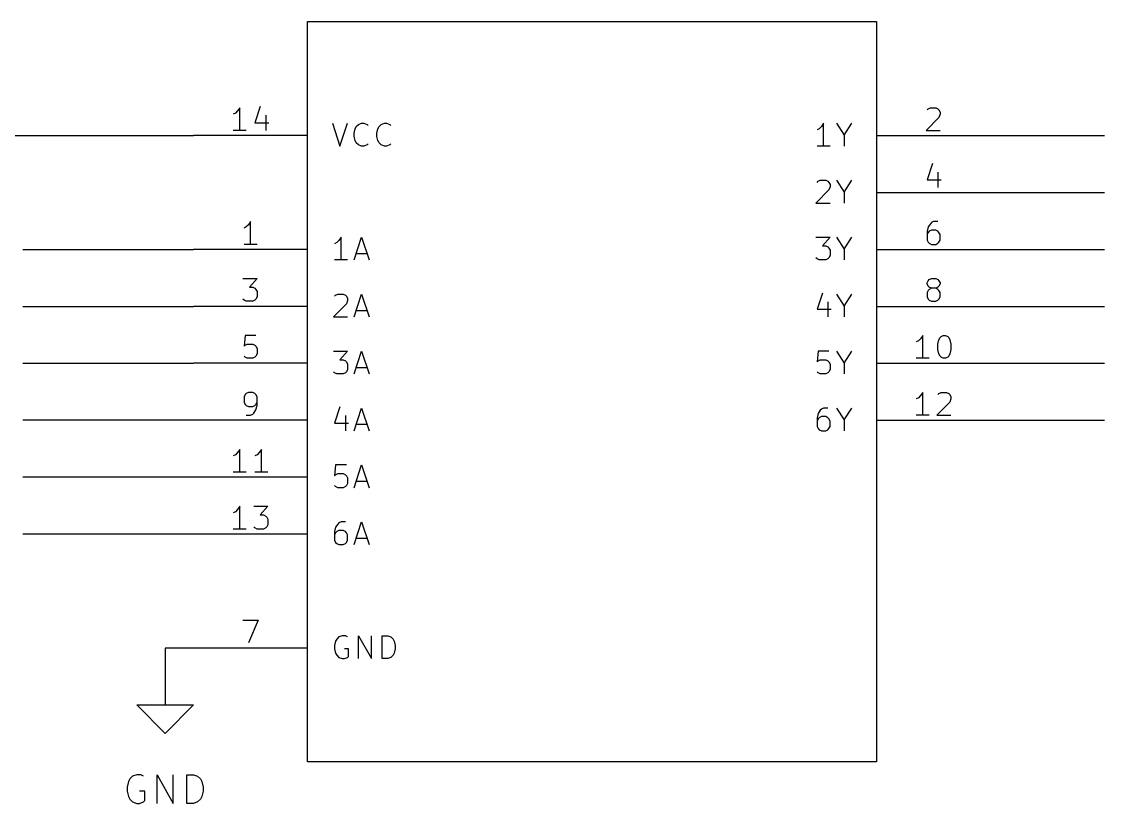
# Model space of a CAD drawing. Extents: x 0.4 to 11.3, y -7.9 to -0.4.
# Drawn here: x 1.348 to 3.25, y -5.323 to -3.95 of the extents above; entities that cross this region are included whole.
import ezdxf

# ---------------------------------------------------------------- set-up
doc = ezdxf.new("R2010")
doc.units = 0
doc.header["$MEASUREMENT"] = 0
for name, color, linetype in [('CYAN2', 4, 'CONTINUOUS'), ('GREEN3', 91, 'CONTINUOUS'), ('LYELLOW', 51, 'CONTINUOUS'), ('RED2', 1, 'CONTINUOUS'), ('RED3', 11, 'CONTINUOUS')]:
    doc.layers.add(name, color=color, linetype=linetype)

msp = doc.modelspace()

# ---------------------------------------------------------------- linework, layer by layer
at = {"layer": 'CYAN2', "linetype": 'CONTINUOUS'}
for p, q in [((1.8938, -4.1285), (1.9071, -4.1685)), ((1.8938, -4.1285), (1.9071, -4.1685)), ((1.9071, -4.1685), (1.9205, -4.1285)), ((1.9071, -4.1685), (1.9205, -4.1285)), ((1.9319, -4.1456), (1.9338, -4.138)), ((1.9319, -4.1456), (1.9338, -4.138)), ((1.9319, -4.1514), (1.9319, -4.1456)), ((1.9319, -4.1514), (1.9319, -4.1456)), ((1.9338, -4.138), (1.9357, -4.1342)), ((1.9338, -4.138), (1.9357, -4.1342)), ((1.9357, -4.1342), (1.9395, -4.1304)), ((1.9357, -4.1342), (1.9395, -4.1304)), ((1.9395, -4.1304), (1.9452, -4.1285)), ((1.9395, -4.1304), (1.9452, -4.1285)), ((1.9452, -4.1285), (1.949, -4.1285)), ((1.9452, -4.1285), (1.949, -4.1285)), ((1.949, -4.1285), (1.9548, -4.1304)), ((1.949, -4.1285), (1.9548, -4.1304)), ((1.9548, -4.1304), (1.9567, -4.1323)), ((1.9548, -4.1304), (1.9567, -4.1323)), ((1.9719, -4.1456), (1.9738, -4.138)), ((1.9719, -4.1456), (1.9738, -4.138)), ((1.9719, -4.1514), (1.9719, -4.1456)), ((1.9719, -4.1514), (1.9719, -4.1456)), ((1.9738, -4.138), (1.9757, -4.1342)), ((1.9738, -4.138), (1.9757, -4.1342)), ((1.9757, -4.1342), (1.9795, -4.1304)), ((1.9757, -4.1342), (1.9795, -4.1304)), ((1.9795, -4.1304), (1.9852, -4.1285)), ((1.9795, -4.1304), (1.9852, -4.1285)), ((1.9852, -4.1285), (1.989, -4.1285)), ((1.9852, -4.1285), (1.989, -4.1285)), ((1.989, -4.1285), (1.9948, -4.1304)), ((1.989, -4.1285), (1.9948, -4.1304)), ((1.9948, -4.1304), (1.9967, -4.1323)), ((1.9948, -4.1304), (1.9967, -4.1323)), ((2.749, -4.138), (2.7452, -4.1399)), ((2.749, -4.138), (2.7452, -4.1399)), ((2.7529, -4.1342), (2.749, -4.138)), ((2.7529, -4.1342), (2.749, -4.138)), ((2.7567, -4.1285), (2.7529, -4.1342)), ((2.7567, -4.1285), (2.7529, -4.1342)), ((2.7567, -4.1685), (2.7567, -4.1285)), ((2.7567, -4.1685), (2.7567, -4.1285)), ((2.7795, -4.1285), (2.7929, -4.1495)), ((2.7795, -4.1285), (2.7929, -4.1495)), ((2.7929, -4.1495), (2.8062, -4.1285)), ((2.7929, -4.1495), (2.8062, -4.1285)), ((1.9338, -4.159), (1.9319, -4.1514)), ((1.9338, -4.159), (1.9319, -4.1514)), ((1.9357, -4.1628), (1.9338, -4.159)), ((1.9357, -4.1628), (1.9338, -4.159)), ((1.9395, -4.1666), (1.9357, -4.1628)), ((1.9395, -4.1666), (1.9357, -4.1628)), ((1.9567, -4.1647), (1.9548, -4.1666)), ((1.9567, -4.1647), (1.9548, -4.1666)), ((1.9738, -4.159), (1.9719, -4.1514)), ((1.9738, -4.159), (1.9719, -4.1514)), ((1.9757, -4.1628), (1.9738, -4.159)), ((1.9757, -4.1628), (1.9738, -4.159)), ((1.9795, -4.1666), (1.9757, -4.1628)), ((1.9795, -4.1666), (1.9757, -4.1628)), ((1.9967, -4.1647), (1.9948, -4.1666)), ((1.9967, -4.1647), (1.9948, -4.1666)), ((2.7929, -4.1495), (2.7929, -4.1685)), ((2.7929, -4.1495), (2.7929, -4.1685)), ((1.9452, -4.1685), (1.9395, -4.1666)), ((1.9452, -4.1685), (1.9395, -4.1666)), ((1.949, -4.1685), (1.9452, -4.1685)), ((1.949, -4.1685), (1.9452, -4.1685)), ((1.9548, -4.1666), (1.949, -4.1685)), ((1.9548, -4.1666), (1.949, -4.1685)), ((1.9852, -4.1685), (1.9795, -4.1666)), ((1.9852, -4.1685), (1.9795, -4.1666)), ((1.989, -4.1685), (1.9852, -4.1685)), ((1.989, -4.1685), (1.9852, -4.1685)), ((1.9948, -4.1666), (1.989, -4.1685)), ((1.9948, -4.1666), (1.989, -4.1685)), ((2.7681, -4.1685), (2.7452, -4.1685)), ((2.7681, -4.1685), (2.7452, -4.1685)), ((2.7452, -4.2323), (2.7471, -4.2304)), ((2.7452, -4.2323), (2.7471, -4.2304)), ((2.7471, -4.2304), (2.7509, -4.2285)), ((2.7471, -4.2304), (2.7509, -4.2285)), ((2.7509, -4.2285), (2.7605, -4.2285)), ((2.7509, -4.2285), (2.7605, -4.2285)), ((2.7605, -4.2285), (2.7643, -4.2304)), ((2.7605, -4.2285), (2.7643, -4.2304)), ((2.7643, -4.2304), (2.7662, -4.2323)), ((2.7643, -4.2304), (2.7662, -4.2323)), ((2.7662, -4.2323), (2.7681, -4.2361)), ((2.7662, -4.2323), (2.7681, -4.2361)), ((2.7681, -4.2399), (2.7662, -4.2456)), ((2.7681, -4.2399), (2.7662, -4.2456)), ((2.7681, -4.2361), (2.7681, -4.2399)), ((2.7681, -4.2361), (2.7681, -4.2399)), ((2.7795, -4.2285), (2.7929, -4.2495)), ((2.7795, -4.2285), (2.7929, -4.2495)), ((2.7929, -4.2495), (2.8062, -4.2285)), ((2.7929, -4.2495), (2.8062, -4.2285)), ((2.7662, -4.2456), (2.7433, -4.2685)), ((2.7662, -4.2456), (2.7433, -4.2685)), ((2.7929, -4.2495), (2.7929, -4.2685)), ((2.7929, -4.2495), (2.7929, -4.2685)), ((2.7433, -4.2685), (2.7681, -4.2685)), ((2.7433, -4.2685), (2.7681, -4.2685)), ((1.9052, -4.3342), (1.9014, -4.338)), ((1.9052, -4.3342), (1.9014, -4.338)), ((1.909, -4.3285), (1.9052, -4.3342)), ((1.909, -4.3285), (1.9052, -4.3342)), ((1.909, -4.3685), (1.909, -4.3285)), ((1.909, -4.3685), (1.909, -4.3285)), ((1.9319, -4.3685), (1.9452, -4.3285)), ((1.9319, -4.3685), (1.9452, -4.3285)), ((1.9452, -4.3285), (1.9586, -4.3685)), ((1.9452, -4.3285), (1.9586, -4.3685)), ((2.7433, -4.3285), (2.7681, -4.3285)), ((2.7433, -4.3285), (2.7681, -4.3285)), ((2.7681, -4.3285), (2.7548, -4.3437)), ((2.7681, -4.3285), (2.7548, -4.3437)), ((2.7795, -4.3285), (2.7929, -4.3495)), ((2.7795, -4.3285), (2.7929, -4.3495)), ((2.7929, -4.3495), (2.8062, -4.3285)), ((2.7929, -4.3495), (2.8062, -4.3285)), ((1.9014, -4.338), (1.8976, -4.3399)), ((1.9014, -4.338), (1.8976, -4.3399)), ((2.7548, -4.3437), (2.7605, -4.3437)), ((2.7548, -4.3437), (2.7605, -4.3437)), ((2.7605, -4.3437), (2.7643, -4.3456)), ((2.7605, -4.3437), (2.7643, -4.3456)), ((2.7643, -4.3456), (2.7662, -4.3476)), ((2.7643, -4.3456), (2.7662, -4.3476)), ((2.7662, -4.3476), (2.7681, -4.3514)), ((2.7662, -4.3476), (2.7681, -4.3514)), ((2.7681, -4.3514), (2.7681, -4.3609)), ((2.7681, -4.3514), (2.7681, -4.3609)), ((2.7929, -4.3495), (2.7929, -4.3685)), ((2.7929, -4.3495), (2.7929, -4.3685)), ((1.9205, -4.3685), (1.8976, -4.3685)), ((1.9205, -4.3685), (1.8976, -4.3685)), ((1.9357, -4.3571), (1.9548, -4.3571)), ((1.9357, -4.3571), (1.9548, -4.3571)), ((2.7452, -4.3666), (2.7433, -4.3647)), ((2.7452, -4.3666), (2.7433, -4.3647)), ((2.749, -4.3685), (2.7452, -4.3666)), ((2.749, -4.3685), (2.7452, -4.3666)), ((2.7605, -4.3685), (2.749, -4.3685)), ((2.7605, -4.3685), (2.749, -4.3685)), ((2.7643, -4.3666), (2.7605, -4.3685)), ((2.7643, -4.3666), (2.7605, -4.3685)), ((2.7662, -4.3647), (2.7643, -4.3666)), ((2.7662, -4.3647), (2.7643, -4.3666)), ((2.7681, -4.3609), (2.7662, -4.3647)), ((2.7681, -4.3609), (2.7662, -4.3647)), ((1.8976, -4.4323), (1.8995, -4.4304)), ((1.8976, -4.4323), (1.8995, -4.4304)), ((1.8995, -4.4304), (1.9033, -4.4285)), ((1.8995, -4.4304), (1.9033, -4.4285)), ((1.9033, -4.4285), (1.9129, -4.4285)), ((1.9033, -4.4285), (1.9129, -4.4285)), ((1.9129, -4.4285), (1.9167, -4.4304)), ((1.9129, -4.4285), (1.9167, -4.4304)), ((1.9167, -4.4304), (1.9186, -4.4323)), ((1.9167, -4.4304), (1.9186, -4.4323)), ((1.9319, -4.4685), (1.9452, -4.4285)), ((1.9319, -4.4685), (1.9452, -4.4285)), ((1.9452, -4.4285), (1.9586, -4.4685)), ((1.9452, -4.4285), (1.9586, -4.4685)), ((2.7548, -4.4266), (2.7452, -4.4552)), ((2.7548, -4.4266), (2.7452, -4.4552)), ((2.7795, -4.4285), (2.7929, -4.4495)), ((2.7795, -4.4285), (2.7929, -4.4495)), ((2.7929, -4.4495), (2.8062, -4.4285)), ((2.7929, -4.4495), (2.8062, -4.4285)), ((1.9186, -4.4456), (1.8957, -4.4685)), ((1.9186, -4.4456), (1.8957, -4.4685)), ((1.9186, -4.4323), (1.9205, -4.4361)), ((1.9186, -4.4323), (1.9205, -4.4361)), ((1.9205, -4.4399), (1.9186, -4.4456)), ((1.9205, -4.4399), (1.9186, -4.4456)), ((1.9205, -4.4361), (1.9205, -4.4399)), ((1.9205, -4.4361), (1.9205, -4.4399)), ((2.7643, -4.4418), (2.7643, -4.4685)), ((2.7643, -4.4418), (2.7643, -4.4685)), ((2.7929, -4.4495), (2.7929, -4.4685)), ((2.7929, -4.4495), (2.7929, -4.4685)), ((1.8957, -4.4685), (1.9205, -4.4685)), ((1.8957, -4.4685), (1.9205, -4.4685)), ((1.9357, -4.4571), (1.9548, -4.4571)), ((1.9357, -4.4571), (1.9548, -4.4571)), ((2.7452, -4.4552), (2.77, -4.4552)), ((2.7452, -4.4552), (2.77, -4.4552)), ((1.8957, -4.5285), (1.9205, -4.5285)), ((1.8957, -4.5285), (1.9205, -4.5285)), ((1.9205, -4.5285), (1.9071, -4.5437)), ((1.9205, -4.5285), (1.9071, -4.5437)), ((1.9071, -4.5437), (1.9129, -4.5437)), ((1.9071, -4.5437), (1.9129, -4.5437)), ((1.9129, -4.5437), (1.9167, -4.5456)), ((1.9129, -4.5437), (1.9167, -4.5456)), ((1.9167, -4.5456), (1.9186, -4.5476)), ((1.9167, -4.5456), (1.9186, -4.5476)), ((1.9319, -4.5685), (1.9452, -4.5285)), ((1.9319, -4.5685), (1.9452, -4.5285)), ((1.9452, -4.5285), (1.9586, -4.5685)), ((1.9452, -4.5285), (1.9586, -4.5685)), ((2.7471, -4.5285), (2.7452, -4.5476)), ((2.7471, -4.5285), (2.7452, -4.5476)), ((2.7452, -4.5476), (2.7471, -4.5456)), ((2.7452, -4.5476), (2.7471, -4.5456)), ((2.7662, -4.5285), (2.7471, -4.5285)), ((2.7662, -4.5285), (2.7471, -4.5285)), ((2.7471, -4.5456), (2.7509, -4.5437)), ((2.7471, -4.5456), (2.7509, -4.5437)), ((2.7509, -4.5437), (2.7605, -4.5437)), ((2.7509, -4.5437), (2.7605, -4.5437)), ((2.7605, -4.5437), (2.7643, -4.5456)), ((2.7605, -4.5437), (2.7643, -4.5456)), ((2.7643, -4.5456), (2.7662, -4.5476)), ((2.7643, -4.5456), (2.7662, -4.5476)), ((2.7795, -4.5285), (2.7929, -4.5495)), ((2.7795, -4.5285), (2.7929, -4.5495)), ((2.7929, -4.5495), (2.8062, -4.5285)), ((2.7929, -4.5495), (2.8062, -4.5285)), ((1.8976, -4.5666), (1.8957, -4.5647)), ((1.8976, -4.5666), (1.8957, -4.5647)), ((1.9186, -4.5647), (1.9167, -4.5666)), ((1.9186, -4.5647), (1.9167, -4.5666)), ((1.9186, -4.5476), (1.9205, -4.5514)), ((1.9186, -4.5476), (1.9205, -4.5514)), ((1.9205, -4.5609), (1.9186, -4.5647)), ((1.9205, -4.5609), (1.9186, -4.5647)), ((1.9205, -4.5514), (1.9205, -4.5609)), ((1.9205, -4.5514), (1.9205, -4.5609)), ((1.9357, -4.5571), (1.9548, -4.5571)), ((1.9357, -4.5571), (1.9548, -4.5571)), ((2.7471, -4.5666), (2.7452, -4.5647)), ((2.7471, -4.5666), (2.7452, -4.5647)), ((2.7662, -4.5647), (2.7643, -4.5666)), ((2.7662, -4.5647), (2.7643, -4.5666)), ((2.7662, -4.5476), (2.7681, -4.5514)), ((2.7662, -4.5476), (2.7681, -4.5514)), ((2.7681, -4.5609), (2.7662, -4.5647)), ((2.7681, -4.5609), (2.7662, -4.5647)), ((2.7681, -4.5514), (2.7681, -4.5609)), ((2.7681, -4.5514), (2.7681, -4.5609)), ((2.7929, -4.5495), (2.7929, -4.5685)), ((2.7929, -4.5495), (2.7929, -4.5685)), ((1.9014, -4.5685), (1.8976, -4.5666)), ((1.9014, -4.5685), (1.8976, -4.5666)), ((1.9129, -4.5685), (1.9014, -4.5685)), ((1.9129, -4.5685), (1.9014, -4.5685)), ((1.9167, -4.5666), (1.9129, -4.5685)), ((1.9167, -4.5666), (1.9129, -4.5685)), ((2.7509, -4.5685), (2.7471, -4.5666)), ((2.7509, -4.5685), (2.7471, -4.5666)), ((2.7605, -4.5685), (2.7509, -4.5685)), ((2.7605, -4.5685), (2.7509, -4.5685)), ((2.7643, -4.5666), (2.7605, -4.5685)), ((2.7643, -4.5666), (2.7605, -4.5685)), ((1.9071, -4.6266), (1.8976, -4.6552)), ((1.9071, -4.6266), (1.8976, -4.6552)), ((1.9319, -4.6685), (1.9452, -4.6285)), ((1.9319, -4.6685), (1.9452, -4.6285)), ((1.9452, -4.6285), (1.9586, -4.6685)), ((1.9452, -4.6285), (1.9586, -4.6685)), ((2.7471, -4.638), (2.7452, -4.6456)), ((2.7471, -4.638), (2.7452, -4.6456)), ((2.7509, -4.6323), (2.7471, -4.638)), ((2.7509, -4.6323), (2.7471, -4.638)), ((2.7529, -4.6304), (2.7509, -4.6323)), ((2.7529, -4.6304), (2.7509, -4.6323)), ((2.7567, -4.6285), (2.7529, -4.6304)), ((2.7567, -4.6285), (2.7529, -4.6304)), ((2.7643, -4.6285), (2.7567, -4.6285)), ((2.7643, -4.6285), (2.7567, -4.6285)), ((2.7795, -4.6285), (2.7929, -4.6495)), ((2.7795, -4.6285), (2.7929, -4.6495)), ((2.7929, -4.6495), (2.8062, -4.6285)), ((2.7929, -4.6495), (2.8062, -4.6285)), ((1.8976, -4.6552), (1.9224, -4.6552)), ((1.8976, -4.6552), (1.9224, -4.6552)), ((1.9167, -4.6418), (1.9167, -4.6685)), ((1.9167, -4.6418), (1.9167, -4.6685)), ((1.9357, -4.6571), (1.9548, -4.6571)), ((1.9357, -4.6571), (1.9548, -4.6571)), ((2.7452, -4.6456), (2.7452, -4.6609)), ((2.7452, -4.6456), (2.7452, -4.6609)), ((2.7471, -4.6476), (2.7452, -4.6514)), ((2.7471, -4.6476), (2.7452, -4.6514)), ((2.749, -4.6456), (2.7471, -4.6476)), ((2.749, -4.6456), (2.7471, -4.6476)), ((2.7529, -4.6437), (2.749, -4.6456)), ((2.7529, -4.6437), (2.749, -4.6456)), ((2.7605, -4.6437), (2.7529, -4.6437)), ((2.7605, -4.6437), (2.7529, -4.6437)), ((2.7643, -4.6456), (2.7605, -4.6437)), ((2.7643, -4.6456), (2.7605, -4.6437)), ((2.7662, -4.6476), (2.7643, -4.6456)), ((2.7662, -4.6476), (2.7643, -4.6456)), ((2.7681, -4.6514), (2.7662, -4.6476)), ((2.7681, -4.6514), (2.7662, -4.6476)), ((2.7681, -4.6609), (2.7681, -4.6514)), ((2.7681, -4.6609), (2.7681, -4.6514)), ((2.7929, -4.6495), (2.7929, -4.6685)), ((2.7929, -4.6495), (2.7929, -4.6685)), ((2.7452, -4.6609), (2.7471, -4.6647)), ((2.7452, -4.6609), (2.7471, -4.6647)), ((2.7471, -4.6647), (2.749, -4.6666)), ((2.7471, -4.6647), (2.749, -4.6666)), ((2.749, -4.6666), (2.7529, -4.6685)), ((2.749, -4.6666), (2.7529, -4.6685)), ((2.7529, -4.6685), (2.7605, -4.6685)), ((2.7529, -4.6685), (2.7605, -4.6685)), ((2.7605, -4.6685), (2.7643, -4.6666)), ((2.7605, -4.6685), (2.7643, -4.6666)), ((2.7643, -4.6666), (2.7662, -4.6647)), ((2.7643, -4.6666), (2.7662, -4.6647)), ((2.7662, -4.6647), (2.7681, -4.6609)), ((2.7662, -4.6647), (2.7681, -4.6609)), ((1.8995, -4.7285), (1.8976, -4.7476)), ((1.8995, -4.7285), (1.8976, -4.7476)), ((1.9186, -4.7285), (1.8995, -4.7285)), ((1.9186, -4.7285), (1.8995, -4.7285)), ((1.9319, -4.7685), (1.9452, -4.7285)), ((1.9319, -4.7685), (1.9452, -4.7285)), ((1.9452, -4.7285), (1.9586, -4.7685)), ((1.9452, -4.7285), (1.9586, -4.7685)), ((1.8976, -4.7476), (1.8995, -4.7456)), ((1.8976, -4.7476), (1.8995, -4.7456)), ((1.8995, -4.7456), (1.9033, -4.7437)), ((1.8995, -4.7456), (1.9033, -4.7437)), ((1.9033, -4.7437), (1.9129, -4.7437)), ((1.9033, -4.7437), (1.9129, -4.7437)), ((1.9129, -4.7437), (1.9167, -4.7456)), ((1.9129, -4.7437), (1.9167, -4.7456)), ((1.9167, -4.7456), (1.9186, -4.7476)), ((1.9167, -4.7456), (1.9186, -4.7476)), ((1.9186, -4.7476), (1.9205, -4.7514)), ((1.9186, -4.7476), (1.9205, -4.7514)), ((1.9205, -4.7514), (1.9205, -4.7609)), ((1.9205, -4.7514), (1.9205, -4.7609)), ((1.8995, -4.7666), (1.8976, -4.7647)), ((1.8995, -4.7666), (1.8976, -4.7647)), ((1.9033, -4.7685), (1.8995, -4.7666)), ((1.9033, -4.7685), (1.8995, -4.7666)), ((1.9129, -4.7685), (1.9033, -4.7685)), ((1.9129, -4.7685), (1.9033, -4.7685)), ((1.9167, -4.7666), (1.9129, -4.7685)), ((1.9167, -4.7666), (1.9129, -4.7685)), ((1.9186, -4.7647), (1.9167, -4.7666)), ((1.9186, -4.7647), (1.9167, -4.7666)), ((1.9205, -4.7609), (1.9186, -4.7647)), ((1.9205, -4.7609), (1.9186, -4.7647)), ((1.9357, -4.7571), (1.9548, -4.7571)), ((1.9357, -4.7571), (1.9548, -4.7571)), ((1.9052, -4.8304), (1.9033, -4.8323)), ((1.9052, -4.8304), (1.9033, -4.8323)), ((1.909, -4.8285), (1.9052, -4.8304)), ((1.909, -4.8285), (1.9052, -4.8304)), ((1.9167, -4.8285), (1.909, -4.8285)), ((1.9167, -4.8285), (1.909, -4.8285)), ((1.9319, -4.8685), (1.9452, -4.8285)), ((1.9319, -4.8685), (1.9452, -4.8285)), ((1.9452, -4.8285), (1.9586, -4.8685)), ((1.9452, -4.8285), (1.9586, -4.8685)), ((1.8995, -4.838), (1.8976, -4.8456)), ((1.8995, -4.838), (1.8976, -4.8456)), ((1.8976, -4.8456), (1.8976, -4.8609)), ((1.8976, -4.8456), (1.8976, -4.8609)), ((1.8995, -4.8476), (1.8976, -4.8514)), ((1.8995, -4.8476), (1.8976, -4.8514)), ((1.9033, -4.8323), (1.8995, -4.838)), ((1.9033, -4.8323), (1.8995, -4.838)), ((1.9014, -4.8456), (1.8995, -4.8476)), ((1.9014, -4.8456), (1.8995, -4.8476)), ((1.9052, -4.8437), (1.9014, -4.8456)), ((1.9052, -4.8437), (1.9014, -4.8456)), ((1.9129, -4.8437), (1.9052, -4.8437)), ((1.9129, -4.8437), (1.9052, -4.8437)), ((1.9167, -4.8456), (1.9129, -4.8437)), ((1.9167, -4.8456), (1.9129, -4.8437)), ((1.9186, -4.8476), (1.9167, -4.8456)), ((1.9186, -4.8476), (1.9167, -4.8456)), ((1.9205, -4.8514), (1.9186, -4.8476)), ((1.9205, -4.8514), (1.9186, -4.8476)), ((1.8976, -4.8609), (1.8995, -4.8647)), ((1.8976, -4.8609), (1.8995, -4.8647)), ((1.8995, -4.8647), (1.9014, -4.8666)), ((1.8995, -4.8647), (1.9014, -4.8666)), ((1.9014, -4.8666), (1.9052, -4.8685)), ((1.9014, -4.8666), (1.9052, -4.8685)), ((1.9052, -4.8685), (1.9129, -4.8685)), ((1.9052, -4.8685), (1.9129, -4.8685)), ((1.9129, -4.8685), (1.9167, -4.8666)), ((1.9129, -4.8685), (1.9167, -4.8666)), ((1.9167, -4.8666), (1.9186, -4.8647)), ((1.9167, -4.8666), (1.9186, -4.8647)), ((1.9186, -4.8647), (1.9205, -4.8609)), ((1.9186, -4.8647), (1.9205, -4.8609)), ((1.9205, -4.8609), (1.9205, -4.8514)), ((1.9205, -4.8609), (1.9205, -4.8514)), ((1.9357, -4.8571), (1.9548, -4.8571)), ((1.9357, -4.8571), (1.9548, -4.8571)), ((1.8995, -5.038), (1.8976, -5.0456)), ((1.8995, -5.038), (1.8976, -5.0456)), ((1.9014, -5.0342), (1.8995, -5.038)), ((1.9014, -5.0342), (1.8995, -5.038)), ((1.9052, -5.0304), (1.9014, -5.0342)), ((1.9052, -5.0304), (1.9014, -5.0342)), ((1.9109, -5.0285), (1.9052, -5.0304)), ((1.9109, -5.0285), (1.9052, -5.0304)), ((1.9167, -5.0285), (1.9109, -5.0285)), ((1.9167, -5.0285), (1.9109, -5.0285)), ((1.9205, -5.0304), (1.9167, -5.0285)), ((1.9205, -5.0304), (1.9167, -5.0285)), ((1.9395, -5.0685), (1.9395, -5.0285)), ((1.9395, -5.0285), (1.9624, -5.0685)), ((1.9395, -5.0685), (1.9395, -5.0285)), ((1.9395, -5.0285), (1.9624, -5.0685)), ((1.9624, -5.0685), (1.9624, -5.0285)), ((1.9624, -5.0685), (1.9624, -5.0285)), ((1.9814, -5.0685), (1.9814, -5.0285)), ((1.9814, -5.0285), (1.991, -5.0285)), ((1.9814, -5.0685), (1.9814, -5.0285)), ((1.9814, -5.0285), (1.991, -5.0285)), ((1.991, -5.0285), (1.9967, -5.0304)), ((1.991, -5.0285), (1.9967, -5.0304)), ((1.9967, -5.0304), (2.0005, -5.0342)), ((1.9967, -5.0304), (2.0005, -5.0342)), ((2.0005, -5.0342), (2.0024, -5.038)), ((2.0005, -5.0342), (2.0024, -5.038)), ((2.0024, -5.038), (2.0043, -5.0456)), ((2.0024, -5.038), (2.0043, -5.0456)), ((1.8976, -5.0456), (1.8976, -5.0514)), ((1.8976, -5.0456), (1.8976, -5.0514)), ((1.8976, -5.0514), (1.8995, -5.059)), ((1.8976, -5.0514), (1.8995, -5.059)), ((1.8995, -5.059), (1.9014, -5.0628)), ((1.8995, -5.059), (1.9014, -5.0628)), ((1.9224, -5.0514), (1.9148, -5.0514)), ((1.9224, -5.0514), (1.9148, -5.0514)), ((1.9224, -5.0647), (1.9224, -5.0514)), ((1.9224, -5.0647), (1.9224, -5.0514)), ((2.0024, -5.059), (2.0005, -5.0628)), ((2.0024, -5.059), (2.0005, -5.0628)), ((2.0043, -5.0514), (2.0024, -5.059)), ((2.0043, -5.0514), (2.0024, -5.059)), ((2.0043, -5.0456), (2.0043, -5.0514)), ((2.0043, -5.0456), (2.0043, -5.0514)), ((1.9014, -5.0628), (1.9052, -5.0666)), ((1.9014, -5.0628), (1.9052, -5.0666)), ((1.9052, -5.0666), (1.9109, -5.0685)), ((1.9052, -5.0666), (1.9109, -5.0685)), ((1.9109, -5.0685), (1.9148, -5.0685)), ((1.9109, -5.0685), (1.9148, -5.0685)), ((1.9148, -5.0685), (1.9205, -5.0666)), ((1.9148, -5.0685), (1.9205, -5.0666)), ((1.9205, -5.0666), (1.9224, -5.0647)), ((1.9205, -5.0666), (1.9224, -5.0647)), ((1.991, -5.0685), (1.9814, -5.0685)), ((1.991, -5.0685), (1.9814, -5.0685)), ((1.9967, -5.0666), (1.991, -5.0685)), ((1.9967, -5.0666), (1.991, -5.0685)), ((2.0005, -5.0628), (1.9967, -5.0666)), ((2.0005, -5.0628), (1.9967, -5.0666)), ((1.5357, -5.2847), (1.5333, -5.2942)), ((1.5357, -5.2847), (1.5333, -5.2942)), ((1.5381, -5.2799), (1.5357, -5.2847)), ((1.5381, -5.2799), (1.5357, -5.2847)), ((1.5429, -5.2752), (1.5381, -5.2799)), ((1.5429, -5.2752), (1.5381, -5.2799)), ((1.55, -5.2728), (1.5429, -5.2752)), ((1.55, -5.2728), (1.5429, -5.2752)), ((1.5571, -5.2728), (1.55, -5.2728)), ((1.5571, -5.2728), (1.55, -5.2728)), ((1.5619, -5.2752), (1.5571, -5.2728)), ((1.5619, -5.2752), (1.5571, -5.2728)), ((1.5857, -5.3228), (1.5857, -5.2728)), ((1.5857, -5.2728), (1.6143, -5.3228)), ((1.5857, -5.3228), (1.5857, -5.2728)), ((1.5857, -5.2728), (1.6143, -5.3228)), ((1.6143, -5.3228), (1.6143, -5.2728)), ((1.6143, -5.3228), (1.6143, -5.2728)), ((1.6381, -5.3228), (1.6381, -5.2728)), ((1.6381, -5.2728), (1.65, -5.2728)), ((1.6381, -5.3228), (1.6381, -5.2728)), ((1.6381, -5.2728), (1.65, -5.2728)), ((1.65, -5.2728), (1.6571, -5.2752)), ((1.65, -5.2728), (1.6571, -5.2752)), ((1.6571, -5.2752), (1.6619, -5.2799)), ((1.6571, -5.2752), (1.6619, -5.2799)), ((1.6619, -5.2799), (1.6643, -5.2847)), ((1.6619, -5.2799), (1.6643, -5.2847)), ((1.6643, -5.2847), (1.6667, -5.2942)), ((1.6643, -5.2847), (1.6667, -5.2942)), ((1.5333, -5.2942), (1.5333, -5.3014)), ((1.5333, -5.2942), (1.5333, -5.3014)), ((1.5333, -5.3014), (1.5357, -5.3109)), ((1.5333, -5.3014), (1.5357, -5.3109)), ((1.5643, -5.3014), (1.5548, -5.3014)), ((1.5643, -5.3014), (1.5548, -5.3014)), ((1.5643, -5.318), (1.5643, -5.3014)), ((1.5643, -5.318), (1.5643, -5.3014)), ((1.6667, -5.3014), (1.6643, -5.3109)), ((1.6667, -5.3014), (1.6643, -5.3109)), ((1.6667, -5.2942), (1.6667, -5.3014)), ((1.6667, -5.2942), (1.6667, -5.3014)), ((1.5357, -5.3109), (1.5381, -5.3157)), ((1.5357, -5.3109), (1.5381, -5.3157)), ((1.5381, -5.3157), (1.5429, -5.3204)), ((1.5381, -5.3157), (1.5429, -5.3204)), ((1.5429, -5.3204), (1.55, -5.3228)), ((1.5429, -5.3204), (1.55, -5.3228)), ((1.55, -5.3228), (1.5548, -5.3228)), ((1.55, -5.3228), (1.5548, -5.3228)), ((1.5548, -5.3228), (1.5619, -5.3204)), ((1.5548, -5.3228), (1.5619, -5.3204)), ((1.5619, -5.3204), (1.5643, -5.318)), ((1.5619, -5.3204), (1.5643, -5.318)), ((1.65, -5.3228), (1.6381, -5.3228)), ((1.65, -5.3228), (1.6381, -5.3228)), ((1.6571, -5.3204), (1.65, -5.3228)), ((1.6571, -5.3204), (1.65, -5.3228)), ((1.6619, -5.3157), (1.6571, -5.3204)), ((1.6619, -5.3157), (1.6571, -5.3204)), ((1.6643, -5.3109), (1.6619, -5.3157)), ((1.6643, -5.3109), (1.6619, -5.3157))]:
    msp.add_line(p, q, dxfattribs=at)
at = {"layer": 'GREEN3', "linetype": 'CONTINUOUS'}
for p, q in [((1.25, -4.15), (1.65, -4.15)), ((3.05, -4.15), (3.25, -4.15)), ((3.05, -4.25), (3.25, -4.25)), ((1.35, -4.35), (1.65, -4.35)), ((3.05, -4.35), (3.25, -4.35)), ((1.35, -4.45), (1.65, -4.45)), ((3.05, -4.45), (3.25, -4.45)), ((1.35, -4.55), (1.65, -4.55)), ((3.05, -4.55), (3.25, -4.55)), ((1.65, -4.65), (1.35, -4.65)), ((3.05, -4.65), (3.25, -4.65)), ((1.65, -4.75), (1.35, -4.75)), ((1.65, -4.85), (1.35, -4.85)), ((1.65, -5.05), (1.6, -5.05)), ((1.6, -5.05), (1.6, -5.1))]:
    msp.add_line(p, q, dxfattribs=at)
at = {"layer": 'LYELLOW', "linetype": 'CONTINUOUS'}
for p, q in [((1.85, -5.25), (1.85, -3.95)), ((1.85, -3.95), (2.85, -3.95)), ((2.85, -3.95), (2.85, -5.25)), ((2.85, -5.25), (1.85, -5.25))]:
    msp.add_line(p, q, dxfattribs=at)
at = {"layer": 'RED2', "linetype": 'CONTINUOUS'}
for p, q in [((1.85, -5.25), (1.85, -3.95)), ((1.85, -3.95), (2.85, -3.95)), ((2.85, -3.95), (2.85, -5.25)), ((1.85, -4.15), (1.65, -4.15)), ((1.85, -4.15), (1.65, -4.15)), ((2.85, -4.15), (3.05, -4.15)), ((2.85, -4.15), (3.05, -4.15)), ((2.85, -4.25), (3.05, -4.25)), ((2.85, -4.25), (3.05, -4.25)), ((1.85, -4.35), (1.65, -4.35)), ((1.85, -4.35), (1.65, -4.35)), ((2.85, -4.35), (3.05, -4.35)), ((2.85, -4.35), (3.05, -4.35)), ((1.85, -4.45), (1.65, -4.45)), ((1.85, -4.45), (1.65, -4.45)), ((2.85, -4.45), (3.05, -4.45)), ((2.85, -4.45), (3.05, -4.45)), ((1.85, -4.55), (1.65, -4.55)), ((1.85, -4.55), (1.65, -4.55)), ((2.85, -4.55), (3.05, -4.55)), ((2.85, -4.55), (3.05, -4.55)), ((1.85, -4.65), (1.65, -4.65)), ((1.85, -4.65), (1.65, -4.65)), ((2.85, -4.65), (3.05, -4.65)), ((2.85, -4.65), (3.05, -4.65)), ((1.85, -4.75), (1.65, -4.75)), ((1.85, -4.75), (1.65, -4.75)), ((1.85, -4.85), (1.65, -4.85)), ((1.85, -4.85), (1.65, -4.85)), ((1.85, -5.05), (1.65, -5.05)), ((1.85, -5.05), (1.65, -5.05)), ((1.6, -5.1), (1.6, -5.15)), ((1.6, -5.2), (1.55, -5.15)), ((1.55, -5.15), (1.6, -5.15)), ((1.6, -5.15), (1.65, -5.15)), ((1.65, -5.15), (1.6, -5.2)), ((2.85, -5.25), (1.85, -5.25))]:
    msp.add_line(p, q, dxfattribs=at)
at = {"layer": 'RED3', "linetype": 'CONTINUOUS'}
for p, q in [((1.7271, -4.1068), (1.7233, -4.1106)), ((1.7271, -4.1068), (1.7233, -4.1106)), ((1.731, -4.1011), (1.7271, -4.1068)), ((1.731, -4.1011), (1.7271, -4.1068)), ((1.731, -4.1411), (1.731, -4.1011)), ((1.731, -4.1411), (1.731, -4.1011)), ((1.7671, -4.0992), (1.7576, -4.1278)), ((1.7671, -4.0992), (1.7576, -4.1278)), ((2.9386, -4.1049), (2.9405, -4.103)), ((2.9386, -4.1049), (2.9405, -4.103)), ((2.9405, -4.103), (2.9443, -4.1011)), ((2.9405, -4.103), (2.9443, -4.1011)), ((2.9443, -4.1011), (2.9538, -4.1011)), ((2.9443, -4.1011), (2.9538, -4.1011)), ((2.9538, -4.1011), (2.9576, -4.103)), ((2.9538, -4.1011), (2.9576, -4.103)), ((2.9576, -4.103), (2.9595, -4.1049)), ((2.9576, -4.103), (2.9595, -4.1049)), ((2.9595, -4.1049), (2.9614, -4.1087)), ((2.9595, -4.1049), (2.9614, -4.1087)), ((1.7233, -4.1106), (1.7195, -4.1125)), ((1.7233, -4.1106), (1.7195, -4.1125)), ((1.7767, -4.1144), (1.7767, -4.1411)), ((1.7767, -4.1144), (1.7767, -4.1411)), ((2.9595, -4.1182), (2.9367, -4.1411)), ((2.9595, -4.1182), (2.9367, -4.1411)), ((2.9614, -4.1125), (2.9595, -4.1182)), ((2.9614, -4.1125), (2.9595, -4.1182)), ((2.9614, -4.1087), (2.9614, -4.1125)), ((2.9614, -4.1087), (2.9614, -4.1125)), ((1.7424, -4.1411), (1.7195, -4.1411)), ((1.7424, -4.1411), (1.7195, -4.1411)), ((1.7576, -4.1278), (1.7824, -4.1278)), ((1.7576, -4.1278), (1.7824, -4.1278)), ((2.9367, -4.1411), (2.9614, -4.1411)), ((2.9367, -4.1411), (2.9614, -4.1411)), ((2.9481, -4.1992), (2.9386, -4.2278)), ((2.9481, -4.1992), (2.9386, -4.2278)), ((2.9576, -4.2144), (2.9576, -4.2411)), ((2.9576, -4.2144), (2.9576, -4.2411)), ((2.9386, -4.2278), (2.9633, -4.2278)), ((2.9386, -4.2278), (2.9633, -4.2278)), ((1.7424, -4.3106), (1.7386, -4.3125)), ((1.7424, -4.3106), (1.7386, -4.3125)), ((1.7462, -4.3068), (1.7424, -4.3106)), ((1.7462, -4.3068), (1.7424, -4.3106)), ((1.75, -4.3011), (1.7462, -4.3068)), ((1.75, -4.3011), (1.7462, -4.3068)), ((1.75, -4.3411), (1.75, -4.3011)), ((1.75, -4.3411), (1.75, -4.3011)), ((2.9405, -4.3106), (2.9386, -4.3182)), ((2.9405, -4.3106), (2.9386, -4.3182)), ((2.9443, -4.3049), (2.9405, -4.3106)), ((2.9443, -4.3049), (2.9405, -4.3106)), ((2.9462, -4.3163), (2.9424, -4.3182)), ((2.9462, -4.3163), (2.9424, -4.3182)), ((2.9462, -4.303), (2.9443, -4.3049)), ((2.9462, -4.303), (2.9443, -4.3049)), ((2.95, -4.3011), (2.9462, -4.303)), ((2.95, -4.3011), (2.9462, -4.303)), ((2.9538, -4.3163), (2.9462, -4.3163)), ((2.9538, -4.3163), (2.9462, -4.3163)), ((2.9576, -4.3011), (2.95, -4.3011)), ((2.9576, -4.3011), (2.95, -4.3011)), ((2.9576, -4.3182), (2.9538, -4.3163)), ((2.9576, -4.3182), (2.9538, -4.3163)), ((2.9386, -4.3182), (2.9386, -4.3335)), ((2.9386, -4.3182), (2.9386, -4.3335)), ((2.9405, -4.3201), (2.9386, -4.324)), ((2.9405, -4.3201), (2.9386, -4.324)), ((2.9386, -4.3335), (2.9405, -4.3373)), ((2.9386, -4.3335), (2.9405, -4.3373)), ((2.9424, -4.3182), (2.9405, -4.3201)), ((2.9424, -4.3182), (2.9405, -4.3201)), ((2.9595, -4.3201), (2.9576, -4.3182)), ((2.9595, -4.3201), (2.9576, -4.3182)), ((2.9614, -4.324), (2.9595, -4.3201)), ((2.9614, -4.324), (2.9595, -4.3201)), ((2.9595, -4.3373), (2.9614, -4.3335)), ((2.9595, -4.3373), (2.9614, -4.3335)), ((2.9614, -4.3335), (2.9614, -4.324)), ((2.9614, -4.3335), (2.9614, -4.324)), ((1.7614, -4.3411), (1.7386, -4.3411)), ((1.7614, -4.3411), (1.7386, -4.3411)), ((2.9405, -4.3373), (2.9424, -4.3392)), ((2.9405, -4.3373), (2.9424, -4.3392)), ((2.9424, -4.3392), (2.9462, -4.3411)), ((2.9424, -4.3392), (2.9462, -4.3411)), ((2.9462, -4.3411), (2.9538, -4.3411)), ((2.9462, -4.3411), (2.9538, -4.3411)), ((2.9538, -4.3411), (2.9576, -4.3392)), ((2.9538, -4.3411), (2.9576, -4.3392)), ((2.9576, -4.3392), (2.9595, -4.3373)), ((2.9576, -4.3392), (2.9595, -4.3373)), ((1.7367, -4.4011), (1.7614, -4.4011)), ((1.7367, -4.4011), (1.7614, -4.4011)), ((1.7614, -4.4011), (1.7481, -4.4163)), ((1.7614, -4.4011), (1.7481, -4.4163)), ((2.9386, -4.4087), (2.9405, -4.4049)), ((2.9386, -4.4087), (2.9405, -4.4049)), ((2.9386, -4.4106), (2.9386, -4.4087)), ((2.9386, -4.4106), (2.9386, -4.4087)), ((2.9405, -4.4144), (2.9386, -4.4106)), ((2.9405, -4.4144), (2.9386, -4.4106)), ((2.9405, -4.4049), (2.9424, -4.403)), ((2.9405, -4.4049), (2.9424, -4.403)), ((2.9424, -4.403), (2.9462, -4.4011)), ((2.9424, -4.403), (2.9462, -4.4011)), ((2.9462, -4.4011), (2.9538, -4.4011)), ((2.9462, -4.4011), (2.9538, -4.4011)), ((2.9538, -4.4011), (2.9576, -4.403)), ((2.9538, -4.4011), (2.9576, -4.403)), ((2.9576, -4.403), (2.9595, -4.4049)), ((2.9576, -4.403), (2.9595, -4.4049)), ((2.9595, -4.4049), (2.9614, -4.4087)), ((2.9595, -4.4049), (2.9614, -4.4087)), ((2.9614, -4.4106), (2.9595, -4.4144)), ((2.9614, -4.4106), (2.9595, -4.4144)), ((2.9614, -4.4087), (2.9614, -4.4106)), ((2.9614, -4.4087), (2.9614, -4.4106)), ((1.7481, -4.4163), (1.7538, -4.4163)), ((1.7481, -4.4163), (1.7538, -4.4163)), ((1.7538, -4.4163), (1.7576, -4.4182)), ((1.7538, -4.4163), (1.7576, -4.4182)), ((1.7576, -4.4182), (1.7595, -4.4201)), ((1.7576, -4.4182), (1.7595, -4.4201)), ((1.7595, -4.4201), (1.7614, -4.424)), ((1.7595, -4.4201), (1.7614, -4.424)), ((1.7614, -4.424), (1.7614, -4.4335)), ((1.7614, -4.424), (1.7614, -4.4335)), ((2.9405, -4.4221), (2.9386, -4.4259)), ((2.9405, -4.4221), (2.9386, -4.4259)), ((2.9386, -4.4259), (2.9386, -4.4335)), ((2.9386, -4.4259), (2.9386, -4.4335)), ((2.9424, -4.4163), (2.9405, -4.4144)), ((2.9424, -4.4163), (2.9405, -4.4144)), ((2.9424, -4.4201), (2.9405, -4.4221)), ((2.9424, -4.4201), (2.9405, -4.4221)), ((2.9462, -4.4182), (2.9424, -4.4163)), ((2.9462, -4.4182), (2.9424, -4.4163)), ((2.9462, -4.4182), (2.9424, -4.4201)), ((2.9462, -4.4182), (2.9424, -4.4201)), ((2.9538, -4.4182), (2.9462, -4.4182)), ((2.9538, -4.4182), (2.9462, -4.4182)), ((2.9576, -4.4163), (2.9538, -4.4182)), ((2.9576, -4.4163), (2.9538, -4.4182)), ((2.9576, -4.4201), (2.9538, -4.4182)), ((2.9576, -4.4201), (2.9538, -4.4182)), ((2.9595, -4.4144), (2.9576, -4.4163)), ((2.9595, -4.4144), (2.9576, -4.4163)), ((2.9595, -4.4221), (2.9576, -4.4201)), ((2.9595, -4.4221), (2.9576, -4.4201)), ((2.9614, -4.4259), (2.9595, -4.4221)), ((2.9614, -4.4259), (2.9595, -4.4221)), ((2.9614, -4.4335), (2.9614, -4.4259)), ((2.9614, -4.4335), (2.9614, -4.4259)), ((1.7386, -4.4392), (1.7367, -4.4373)), ((1.7386, -4.4392), (1.7367, -4.4373)), ((1.7424, -4.4411), (1.7386, -4.4392)), ((1.7424, -4.4411), (1.7386, -4.4392)), ((1.7538, -4.4411), (1.7424, -4.4411)), ((1.7538, -4.4411), (1.7424, -4.4411)), ((1.7576, -4.4392), (1.7538, -4.4411)), ((1.7576, -4.4392), (1.7538, -4.4411)), ((1.7595, -4.4373), (1.7576, -4.4392)), ((1.7595, -4.4373), (1.7576, -4.4392)), ((1.7614, -4.4335), (1.7595, -4.4373)), ((1.7614, -4.4335), (1.7595, -4.4373)), ((2.9386, -4.4335), (2.9405, -4.4373)), ((2.9386, -4.4335), (2.9405, -4.4373)), ((2.9405, -4.4373), (2.9424, -4.4392)), ((2.9405, -4.4373), (2.9424, -4.4392)), ((2.9424, -4.4392), (2.9462, -4.4411)), ((2.9424, -4.4392), (2.9462, -4.4411)), ((2.9462, -4.4411), (2.9538, -4.4411)), ((2.9462, -4.4411), (2.9538, -4.4411)), ((2.9538, -4.4411), (2.9576, -4.4392)), ((2.9538, -4.4411), (2.9576, -4.4392)), ((2.9576, -4.4392), (2.9595, -4.4373)), ((2.9576, -4.4392), (2.9595, -4.4373)), ((2.9595, -4.4373), (2.9614, -4.4335)), ((2.9595, -4.4373), (2.9614, -4.4335)), ((1.7405, -4.5011), (1.7386, -4.5201)), ((1.7405, -4.5011), (1.7386, -4.5201)), ((1.7595, -4.5011), (1.7405, -4.5011)), ((1.7595, -4.5011), (1.7405, -4.5011)), ((2.9271, -4.5068), (2.9233, -4.5106)), ((2.9271, -4.5068), (2.9233, -4.5106)), ((2.931, -4.5011), (2.9271, -4.5068)), ((2.931, -4.5011), (2.9271, -4.5068)), ((2.931, -4.5411), (2.931, -4.5011)), ((2.931, -4.5411), (2.931, -4.5011)), ((2.9595, -4.5087), (2.9614, -4.5049)), ((2.9595, -4.5087), (2.9614, -4.5049)), ((2.9614, -4.5049), (2.9633, -4.503)), ((2.9614, -4.5049), (2.9633, -4.503)), ((2.9633, -4.503), (2.9671, -4.5011)), ((2.9633, -4.503), (2.9671, -4.5011)), ((2.9671, -4.5011), (2.9709, -4.5011)), ((2.9671, -4.5011), (2.9709, -4.5011)), ((2.9709, -4.5011), (2.9748, -4.503)), ((2.9709, -4.5011), (2.9748, -4.503)), ((2.9748, -4.503), (2.9767, -4.5049)), ((2.9748, -4.503), (2.9767, -4.5049)), ((2.9767, -4.5049), (2.9786, -4.5087)), ((2.9767, -4.5049), (2.9786, -4.5087)), ((1.7386, -4.5201), (1.7405, -4.5182)), ((1.7386, -4.5201), (1.7405, -4.5182)), ((1.7405, -4.5182), (1.7443, -4.5163)), ((1.7405, -4.5182), (1.7443, -4.5163)), ((1.7443, -4.5163), (1.7538, -4.5163)), ((1.7443, -4.5163), (1.7538, -4.5163)), ((1.7538, -4.5163), (1.7576, -4.5182)), ((1.7538, -4.5163), (1.7576, -4.5182)), ((1.7576, -4.5182), (1.7595, -4.5201)), ((1.7576, -4.5182), (1.7595, -4.5201)), ((1.7595, -4.5201), (1.7614, -4.524)), ((1.7595, -4.5201), (1.7614, -4.524)), ((1.7614, -4.524), (1.7614, -4.5335)), ((1.7614, -4.524), (1.7614, -4.5335)), ((2.9233, -4.5106), (2.9195, -4.5125)), ((2.9233, -4.5106), (2.9195, -4.5125)), ((2.9576, -4.5163), (2.9595, -4.5087)), ((2.9576, -4.5163), (2.9595, -4.5087)), ((2.9576, -4.5259), (2.9576, -4.5163)), ((2.9576, -4.5259), (2.9576, -4.5163)), ((2.9595, -4.5335), (2.9576, -4.5259)), ((2.9595, -4.5335), (2.9576, -4.5259)), ((2.9786, -4.5087), (2.9805, -4.5163)), ((2.9786, -4.5087), (2.9805, -4.5163)), ((2.9805, -4.5259), (2.9786, -4.5335)), ((2.9805, -4.5259), (2.9786, -4.5335)), ((2.9805, -4.5163), (2.9805, -4.5259)), ((2.9805, -4.5163), (2.9805, -4.5259)), ((1.7405, -4.5392), (1.7386, -4.5373)), ((1.7405, -4.5392), (1.7386, -4.5373)), ((1.7443, -4.5411), (1.7405, -4.5392)), ((1.7443, -4.5411), (1.7405, -4.5392)), ((1.7538, -4.5411), (1.7443, -4.5411)), ((1.7538, -4.5411), (1.7443, -4.5411)), ((1.7576, -4.5392), (1.7538, -4.5411)), ((1.7576, -4.5392), (1.7538, -4.5411)), ((1.7595, -4.5373), (1.7576, -4.5392)), ((1.7595, -4.5373), (1.7576, -4.5392)), ((1.7614, -4.5335), (1.7595, -4.5373)), ((1.7614, -4.5335), (1.7595, -4.5373)), ((2.9424, -4.5411), (2.9195, -4.5411)), ((2.9424, -4.5411), (2.9195, -4.5411)), ((2.9614, -4.5373), (2.9595, -4.5335)), ((2.9614, -4.5373), (2.9595, -4.5335)), ((2.9633, -4.5392), (2.9614, -4.5373)), ((2.9633, -4.5392), (2.9614, -4.5373)), ((2.9671, -4.5411), (2.9633, -4.5392)), ((2.9671, -4.5411), (2.9633, -4.5392)), ((2.9709, -4.5411), (2.9671, -4.5411)), ((2.9709, -4.5411), (2.9671, -4.5411)), ((2.9748, -4.5392), (2.9709, -4.5411)), ((2.9748, -4.5392), (2.9709, -4.5411)), ((2.9767, -4.5373), (2.9748, -4.5392)), ((2.9767, -4.5373), (2.9748, -4.5392)), ((2.9786, -4.5335), (2.9767, -4.5373)), ((2.9786, -4.5335), (2.9767, -4.5373)), ((1.7424, -4.603), (1.7405, -4.6049)), ((1.7424, -4.603), (1.7405, -4.6049)), ((1.7462, -4.6011), (1.7424, -4.603)), ((1.7462, -4.6011), (1.7424, -4.603)), ((1.7538, -4.6011), (1.7462, -4.6011)), ((1.7538, -4.6011), (1.7462, -4.6011)), ((1.7576, -4.603), (1.7538, -4.6011)), ((1.7576, -4.603), (1.7538, -4.6011)), ((1.7595, -4.6049), (1.7576, -4.603)), ((1.7595, -4.6049), (1.7576, -4.603)), ((2.931, -4.6011), (2.9271, -4.6068)), ((2.931, -4.6011), (2.9271, -4.6068)), ((2.931, -4.6411), (2.931, -4.6011)), ((2.931, -4.6411), (2.931, -4.6011)), ((2.9576, -4.6049), (2.9595, -4.603)), ((2.9576, -4.6049), (2.9595, -4.603)), ((2.9595, -4.603), (2.9633, -4.6011)), ((2.9595, -4.603), (2.9633, -4.6011)), ((2.9633, -4.6011), (2.9729, -4.6011)), ((2.9633, -4.6011), (2.9729, -4.6011)), ((2.9729, -4.6011), (2.9767, -4.603)), ((2.9729, -4.6011), (2.9767, -4.603)), ((2.9767, -4.603), (2.9786, -4.6049)), ((2.9767, -4.603), (2.9786, -4.6049)), ((1.7405, -4.6049), (1.7386, -4.6087)), ((1.7405, -4.6049), (1.7386, -4.6087)), ((1.7386, -4.6087), (1.7386, -4.6182)), ((1.7386, -4.6087), (1.7386, -4.6182)), ((1.7386, -4.6182), (1.7405, -4.6221)), ((1.7386, -4.6182), (1.7405, -4.6221)), ((1.7405, -4.6221), (1.7424, -4.624)), ((1.7405, -4.6221), (1.7424, -4.624)), ((1.7576, -4.624), (1.7595, -4.6221)), ((1.7576, -4.624), (1.7595, -4.6221)), ((1.7614, -4.6087), (1.7595, -4.6049)), ((1.7614, -4.6087), (1.7595, -4.6049)), ((1.7595, -4.6221), (1.7614, -4.6182)), ((1.7595, -4.6221), (1.7614, -4.6182)), ((1.7614, -4.624), (1.7614, -4.6087)), ((1.7614, -4.624), (1.7614, -4.6087)), ((2.9233, -4.6106), (2.9195, -4.6125)), ((2.9233, -4.6106), (2.9195, -4.6125)), ((2.9271, -4.6068), (2.9233, -4.6106)), ((2.9271, -4.6068), (2.9233, -4.6106)), ((2.9786, -4.6182), (2.9557, -4.6411)), ((2.9786, -4.6182), (2.9557, -4.6411)), ((2.9786, -4.6049), (2.9805, -4.6087)), ((2.9786, -4.6049), (2.9805, -4.6087)), ((2.9805, -4.6125), (2.9786, -4.6182)), ((2.9805, -4.6125), (2.9786, -4.6182)), ((2.9805, -4.6087), (2.9805, -4.6125)), ((2.9805, -4.6087), (2.9805, -4.6125)), ((1.7424, -4.624), (1.7462, -4.6259)), ((1.7424, -4.624), (1.7462, -4.6259)), ((1.7424, -4.6411), (1.75, -4.6411)), ((1.7424, -4.6411), (1.75, -4.6411)), ((1.7462, -4.6259), (1.7538, -4.6259)), ((1.7462, -4.6259), (1.7538, -4.6259)), ((1.75, -4.6411), (1.7538, -4.6392)), ((1.75, -4.6411), (1.7538, -4.6392)), ((1.7538, -4.6259), (1.7576, -4.624)), ((1.7538, -4.6259), (1.7576, -4.624)), ((1.7538, -4.6392), (1.7557, -4.6373)), ((1.7538, -4.6392), (1.7557, -4.6373)), ((1.7557, -4.6373), (1.7595, -4.6316)), ((1.7557, -4.6373), (1.7595, -4.6316)), ((1.7595, -4.6316), (1.7614, -4.624)), ((1.7595, -4.6316), (1.7614, -4.624)), ((2.9424, -4.6411), (2.9195, -4.6411)), ((2.9424, -4.6411), (2.9195, -4.6411)), ((2.9557, -4.6411), (2.9805, -4.6411)), ((2.9557, -4.6411), (2.9805, -4.6411)), ((1.7233, -4.7106), (1.7195, -4.7125)), ((1.7233, -4.7106), (1.7195, -4.7125)), ((1.7271, -4.7068), (1.7233, -4.7106)), ((1.7271, -4.7068), (1.7233, -4.7106)), ((1.731, -4.7011), (1.7271, -4.7068)), ((1.731, -4.7011), (1.7271, -4.7068)), ((1.731, -4.7411), (1.731, -4.7011)), ((1.731, -4.7411), (1.731, -4.7011)), ((1.7614, -4.7106), (1.7576, -4.7125)), ((1.7614, -4.7106), (1.7576, -4.7125)), ((1.7652, -4.7068), (1.7614, -4.7106)), ((1.7652, -4.7068), (1.7614, -4.7106)), ((1.769, -4.7011), (1.7652, -4.7068)), ((1.769, -4.7011), (1.7652, -4.7068)), ((1.769, -4.7411), (1.769, -4.7011)), ((1.769, -4.7411), (1.769, -4.7011)), ((1.7424, -4.7411), (1.7195, -4.7411)), ((1.7424, -4.7411), (1.7195, -4.7411)), ((1.7805, -4.7411), (1.7576, -4.7411)), ((1.7805, -4.7411), (1.7576, -4.7411)), ((1.7233, -4.8106), (1.7195, -4.8125)), ((1.7233, -4.8106), (1.7195, -4.8125)), ((1.7271, -4.8068), (1.7233, -4.8106)), ((1.7271, -4.8068), (1.7233, -4.8106)), ((1.731, -4.8011), (1.7271, -4.8068)), ((1.731, -4.8011), (1.7271, -4.8068)), ((1.731, -4.8411), (1.731, -4.8011)), ((1.731, -4.8411), (1.731, -4.8011)), ((1.7557, -4.8011), (1.7805, -4.8011)), ((1.7557, -4.8011), (1.7805, -4.8011)), ((1.7805, -4.8011), (1.7671, -4.8163)), ((1.7805, -4.8011), (1.7671, -4.8163)), ((1.7671, -4.8163), (1.7729, -4.8163)), ((1.7671, -4.8163), (1.7729, -4.8163)), ((1.7729, -4.8163), (1.7767, -4.8182)), ((1.7729, -4.8163), (1.7767, -4.8182)), ((1.7767, -4.8182), (1.7786, -4.8201)), ((1.7767, -4.8182), (1.7786, -4.8201)), ((1.7786, -4.8201), (1.7805, -4.824)), ((1.7786, -4.8201), (1.7805, -4.824)), ((1.7805, -4.824), (1.7805, -4.8335)), ((1.7805, -4.824), (1.7805, -4.8335)), ((1.7424, -4.8411), (1.7195, -4.8411)), ((1.7424, -4.8411), (1.7195, -4.8411)), ((1.7576, -4.8392), (1.7557, -4.8373)), ((1.7576, -4.8392), (1.7557, -4.8373)), ((1.7614, -4.8411), (1.7576, -4.8392)), ((1.7614, -4.8411), (1.7576, -4.8392)), ((1.7729, -4.8411), (1.7614, -4.8411)), ((1.7729, -4.8411), (1.7614, -4.8411)), ((1.7767, -4.8392), (1.7729, -4.8411)), ((1.7767, -4.8392), (1.7729, -4.8411)), ((1.7786, -4.8373), (1.7767, -4.8392)), ((1.7786, -4.8373), (1.7767, -4.8392)), ((1.7805, -4.8335), (1.7786, -4.8373)), ((1.7805, -4.8335), (1.7786, -4.8373)), ((1.7367, -5.0011), (1.7633, -5.0011)), ((1.7367, -5.0011), (1.7633, -5.0011)), ((1.7633, -5.0011), (1.7462, -5.0411)), ((1.7633, -5.0011), (1.7462, -5.0411))]:
    msp.add_line(p, q, dxfattribs=at)

doc.saveas('drawing.dxf')
